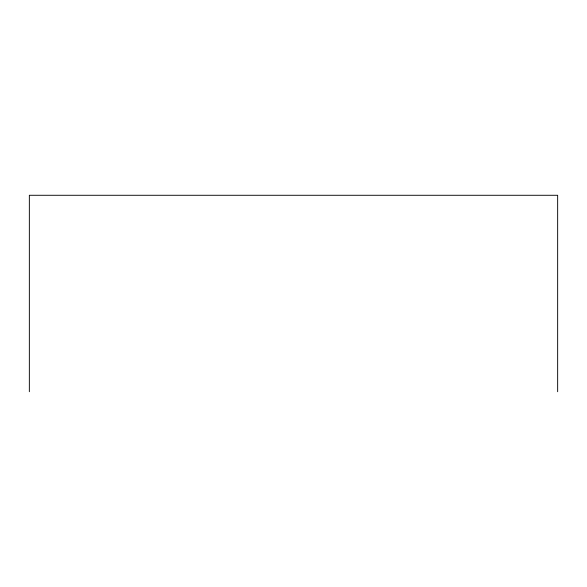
<?xml version="1.0" encoding="UTF-8"?>
<svg xmlns="http://www.w3.org/2000/svg" width="587" height="587" viewBox="0 0 587 587"><rect width="100%" height="100%" fill="white"/><g stroke="black" fill="none" stroke-linecap="round" stroke-linejoin="round"><path stroke-width="0.88" d="M557.65 391.72L557.65 195.28L29.35 195.28L29.35 391.72"/></g></svg>
